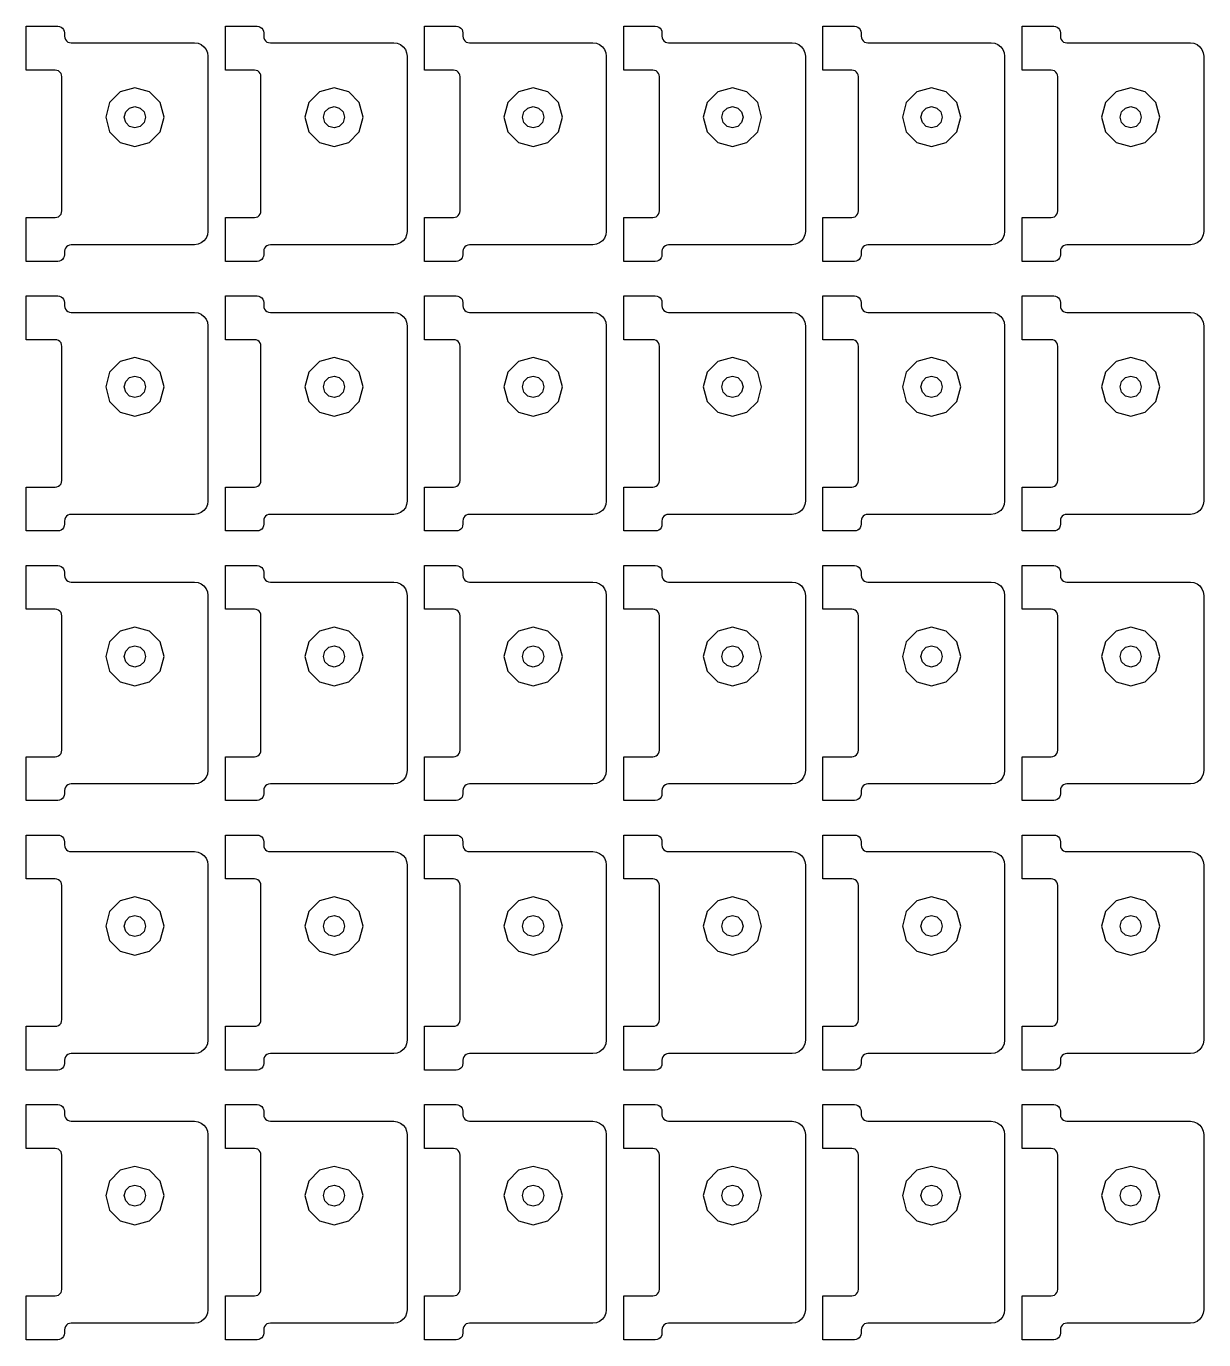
# Model space of a CAD drawing. Extents: x 11 to 212, y 11 to 212.
# Drawn here: x 134.06 to 144.49, y 85.08 to 96.72 of the extents above; entities that cross this region are included whole.
import ezdxf

# ---------------------------------------------------------------- set-up
doc = ezdxf.new("R2010")
doc.units = 0
doc.layers.add('G', color=7, linetype='continuous')

msp = doc.modelspace()

# ---------------------------------------------------------------- linework, layer by layer
at = {"layer": 'G'}
for points in [[(134.318, 95.024), (134.333, 95.026), (134.347, 95.031), (134.359, 95.041), (134.369, 95.053), (134.374, 95.067), (134.376, 95.082), (134.376, 96.271), (134.374, 96.286), (134.369, 96.3), (134.359, 96.312), (134.347, 96.322), (134.333, 96.327), (134.318, 96.329), (134.061, 96.329), (134.061, 96.718), (134.341, 96.718), (134.356, 96.716), (134.371, 96.71), (134.383, 96.7), (134.392, 96.688), (134.398, 96.674), (134.4, 96.659), (134.4, 96.629), (134.402, 96.614), (134.408, 96.6), (134.417, 96.588), (134.429, 96.578), (134.444, 96.573), (134.459, 96.571), (135.553, 96.571), (135.583, 96.567), (135.612, 96.555), (135.636, 96.536), (135.655, 96.512), (135.667, 96.483), (135.671, 96.453), (135.671, 94.9), (135.667, 94.87), (135.655, 94.841), (135.636, 94.817), (135.612, 94.798), (135.583, 94.786), (135.553, 94.782), (134.459, 94.782), (134.444, 94.78), (134.429, 94.774), (134.417, 94.765), (134.408, 94.753), (134.402, 94.739), (134.4, 94.724), (134.4, 94.694), (134.398, 94.679), (134.392, 94.665), (134.383, 94.653), (134.371, 94.643), (134.356, 94.637), (134.341, 94.635), (134.061, 94.635), (134.061, 95.024)], [(136.082, 95.024), (136.098, 95.026), (136.112, 95.031), (136.124, 95.041), (136.133, 95.053), (136.139, 95.067), (136.141, 95.082), (136.141, 96.271), (136.139, 96.286), (136.133, 96.3), (136.124, 96.312), (136.112, 96.322), (136.098, 96.327), (136.082, 96.329), (135.826, 96.329), (135.826, 96.718), (136.106, 96.718), (136.121, 96.716), (136.135, 96.71), (136.147, 96.7), (136.157, 96.688), (136.163, 96.674), (136.165, 96.659), (136.165, 96.629), (136.167, 96.614), (136.173, 96.6), (136.182, 96.588), (136.194, 96.578), (136.208, 96.573), (136.224, 96.571), (137.318, 96.571), (137.348, 96.567), (137.376, 96.555), (137.401, 96.536), (137.42, 96.512), (137.431, 96.483), (137.435, 96.453), (137.435, 94.9), (137.431, 94.87), (137.42, 94.841), (137.401, 94.817), (137.376, 94.798), (137.348, 94.786), (137.318, 94.782), (136.224, 94.782), (136.208, 94.78), (136.194, 94.774), (136.182, 94.765), (136.173, 94.753), (136.167, 94.739), (136.165, 94.724), (136.165, 94.694), (136.163, 94.679), (136.157, 94.665), (136.147, 94.653), (136.135, 94.643), (136.121, 94.637), (136.106, 94.635), (135.826, 94.635), (135.826, 95.024)], [(137.847, 95.024), (137.862, 95.026), (137.876, 95.031), (137.889, 95.041), (137.898, 95.053), (137.904, 95.067), (137.906, 95.082), (137.906, 96.271), (137.904, 96.286), (137.898, 96.3), (137.889, 96.312), (137.876, 96.322), (137.862, 96.327), (137.847, 96.329), (137.591, 96.329), (137.591, 96.718), (137.871, 96.718), (137.886, 96.716), (137.9, 96.71), (137.912, 96.7), (137.922, 96.688), (137.927, 96.674), (137.929, 96.659), (137.929, 96.629), (137.931, 96.614), (137.937, 96.6), (137.947, 96.588), (137.959, 96.578), (137.973, 96.573), (137.988, 96.571), (139.082, 96.571), (139.113, 96.567), (139.141, 96.555), (139.166, 96.536), (139.184, 96.512), (139.196, 96.483), (139.2, 96.453), (139.2, 94.9), (139.196, 94.87), (139.184, 94.841), (139.166, 94.817), (139.141, 94.798), (139.113, 94.786), (139.082, 94.782), (137.988, 94.782), (137.973, 94.78), (137.959, 94.774), (137.947, 94.765), (137.937, 94.753), (137.931, 94.739), (137.929, 94.724), (137.929, 94.694), (137.927, 94.679), (137.922, 94.665), (137.912, 94.653), (137.9, 94.643), (137.886, 94.637), (137.871, 94.635), (137.591, 94.635), (137.591, 95.024)], [(139.612, 95.024), (139.627, 95.026), (139.641, 95.031), (139.653, 95.041), (139.663, 95.053), (139.669, 95.067), (139.671, 95.082), (139.671, 96.271), (139.669, 96.286), (139.663, 96.3), (139.653, 96.312), (139.641, 96.322), (139.627, 96.327), (139.612, 96.329), (139.355, 96.329), (139.355, 96.718), (139.635, 96.718), (139.651, 96.716), (139.665, 96.71), (139.677, 96.7), (139.686, 96.688), (139.692, 96.674), (139.694, 96.659), (139.694, 96.629), (139.696, 96.614), (139.702, 96.6), (139.711, 96.588), (139.724, 96.578), (139.738, 96.573), (139.753, 96.571), (140.847, 96.571), (140.878, 96.567), (140.906, 96.555), (140.93, 96.536), (140.949, 96.512), (140.961, 96.483), (140.965, 96.453), (140.965, 94.9), (140.961, 94.87), (140.949, 94.841), (140.93, 94.817), (140.906, 94.798), (140.878, 94.786), (140.847, 94.782), (139.753, 94.782), (139.738, 94.78), (139.724, 94.774), (139.711, 94.765), (139.702, 94.753), (139.696, 94.739), (139.694, 94.724), (139.694, 94.694), (139.692, 94.679), (139.686, 94.665), (139.677, 94.653), (139.665, 94.643), (139.651, 94.637), (139.635, 94.635), (139.355, 94.635), (139.355, 95.024)], [(141.376, 95.024), (141.392, 95.026), (141.406, 95.031), (141.418, 95.041), (141.427, 95.053), (141.433, 95.067), (141.435, 95.082), (141.435, 96.271), (141.433, 96.286), (141.427, 96.3), (141.418, 96.312), (141.406, 96.322), (141.392, 96.327), (141.376, 96.329), (141.12, 96.329), (141.12, 96.718), (141.4, 96.718), (141.415, 96.716), (141.429, 96.71), (141.442, 96.7), (141.451, 96.688), (141.457, 96.674), (141.459, 96.659), (141.459, 96.629), (141.461, 96.614), (141.467, 96.6), (141.476, 96.588), (141.488, 96.578), (141.502, 96.573), (141.518, 96.571), (142.612, 96.571), (142.642, 96.567), (142.671, 96.555), (142.695, 96.536), (142.714, 96.512), (142.725, 96.483), (142.729, 96.453), (142.729, 94.9), (142.725, 94.87), (142.714, 94.841), (142.695, 94.817), (142.671, 94.798), (142.642, 94.786), (142.612, 94.782), (141.518, 94.782), (141.502, 94.78), (141.488, 94.774), (141.476, 94.765), (141.467, 94.753), (141.461, 94.739), (141.459, 94.724), (141.459, 94.694), (141.457, 94.679), (141.451, 94.665), (141.442, 94.653), (141.429, 94.643), (141.415, 94.637), (141.4, 94.635), (141.12, 94.635), (141.12, 95.024)], [(143.141, 95.024), (143.156, 95.026), (143.171, 95.031), (143.183, 95.041), (143.192, 95.053), (143.198, 95.067), (143.2, 95.082), (143.2, 96.271), (143.198, 96.286), (143.192, 96.3), (143.183, 96.312), (143.171, 96.322), (143.156, 96.327), (143.141, 96.329), (142.885, 96.329), (142.885, 96.718), (143.165, 96.718), (143.18, 96.716), (143.194, 96.71), (143.206, 96.7), (143.216, 96.688), (143.222, 96.674), (143.224, 96.659), (143.224, 96.629), (143.226, 96.614), (143.231, 96.6), (143.241, 96.588), (143.253, 96.578), (143.267, 96.573), (143.282, 96.571), (144.376, 96.571), (144.407, 96.567), (144.435, 96.555), (144.46, 96.536), (144.478, 96.512), (144.49, 96.483), (144.494, 96.453), (144.494, 94.9), (144.49, 94.87), (144.478, 94.841), (144.46, 94.817), (144.435, 94.798), (144.407, 94.786), (144.376, 94.782), (143.282, 94.782), (143.267, 94.78), (143.253, 94.774), (143.241, 94.765), (143.231, 94.753), (143.226, 94.739), (143.224, 94.724), (143.224, 94.694), (143.222, 94.679), (143.216, 94.665), (143.206, 94.653), (143.194, 94.643), (143.18, 94.637), (143.165, 94.635), (142.885, 94.635), (142.885, 95.024)], [(135.248, 95.782), (135.282, 95.912), (135.248, 96.041), (135.153, 96.136), (135.024, 96.171), (134.894, 96.136), (134.799, 96.041), (134.765, 95.912), (134.799, 95.782), (134.894, 95.688), (135.024, 95.653), (135.153, 95.688)], [(137.012, 95.782), (137.047, 95.912), (137.012, 96.041), (136.918, 96.136), (136.788, 96.171), (136.659, 96.136), (136.564, 96.041), (136.529, 95.912), (136.564, 95.782), (136.659, 95.688), (136.788, 95.653), (136.918, 95.688)], [(138.777, 95.782), (138.812, 95.912), (138.777, 96.041), (138.682, 96.136), (138.553, 96.171), (138.424, 96.136), (138.329, 96.041), (138.294, 95.912), (138.329, 95.782), (138.424, 95.688), (138.553, 95.653), (138.682, 95.688)], [(140.542, 95.782), (140.576, 95.912), (140.542, 96.041), (140.447, 96.136), (140.318, 96.171), (140.188, 96.136), (140.093, 96.041), (140.059, 95.912), (140.093, 95.782), (140.188, 95.688), (140.318, 95.653), (140.447, 95.688)], [(142.307, 95.782), (142.341, 95.912), (142.307, 96.041), (142.212, 96.136), (142.082, 96.171), (141.953, 96.136), (141.858, 96.041), (141.824, 95.912), (141.858, 95.782), (141.953, 95.688), (142.082, 95.653), (142.212, 95.688)], [(144.071, 95.782), (144.106, 95.912), (144.071, 96.041), (143.976, 96.136), (143.847, 96.171), (143.718, 96.136), (143.623, 96.041), (143.588, 95.912), (143.623, 95.782), (143.718, 95.688), (143.847, 95.653), (143.976, 95.688)], [(135.118, 95.912), (135.105, 95.865), (135.071, 95.83), (135.024, 95.818), (134.976, 95.83), (134.942, 95.865), (134.929, 95.912), (134.942, 95.959), (134.976, 95.993), (135.024, 96.006), (135.071, 95.993), (135.105, 95.959)], [(136.882, 95.912), (136.87, 95.865), (136.835, 95.83), (136.788, 95.818), (136.741, 95.83), (136.707, 95.865), (136.694, 95.912), (136.707, 95.959), (136.741, 95.993), (136.788, 96.006), (136.835, 95.993), (136.87, 95.959)], [(138.647, 95.912), (138.634, 95.865), (138.6, 95.83), (138.553, 95.818), (138.506, 95.83), (138.471, 95.865), (138.459, 95.912), (138.471, 95.959), (138.506, 95.993), (138.553, 96.006), (138.6, 95.993), (138.634, 95.959)], [(140.412, 95.912), (140.399, 95.865), (140.365, 95.83), (140.318, 95.818), (140.271, 95.83), (140.236, 95.865), (140.224, 95.912), (140.236, 95.959), (140.271, 95.993), (140.318, 96.006), (140.365, 95.993), (140.399, 95.959)], [(142.176, 95.912), (142.164, 95.865), (142.129, 95.83), (142.082, 95.818), (142.035, 95.83), (142.001, 95.865), (141.988, 95.912), (142.001, 95.959), (142.035, 95.993), (142.082, 96.006), (142.129, 95.993), (142.164, 95.959)], [(143.941, 95.912), (143.929, 95.865), (143.894, 95.83), (143.847, 95.818), (143.8, 95.83), (143.766, 95.865), (143.753, 95.912), (143.766, 95.959), (143.8, 95.993), (143.847, 96.006), (143.894, 95.993), (143.929, 95.959)], [(134.318, 92.635), (134.333, 92.637), (134.347, 92.643), (134.359, 92.653), (134.369, 92.665), (134.374, 92.679), (134.376, 92.694), (134.376, 93.882), (134.374, 93.898), (134.369, 93.912), (134.359, 93.924), (134.347, 93.933), (134.333, 93.939), (134.318, 93.941), (134.061, 93.941), (134.061, 94.329), (134.341, 94.329), (134.356, 94.327), (134.371, 94.322), (134.383, 94.312), (134.392, 94.3), (134.398, 94.286), (134.4, 94.271), (134.4, 94.241), (134.402, 94.226), (134.408, 94.212), (134.417, 94.2), (134.429, 94.19), (134.444, 94.184), (134.459, 94.182), (135.553, 94.182), (135.583, 94.178), (135.612, 94.167), (135.636, 94.148), (135.655, 94.124), (135.667, 94.095), (135.671, 94.065), (135.671, 92.512), (135.667, 92.481), (135.655, 92.453), (135.636, 92.429), (135.612, 92.41), (135.583, 92.398), (135.553, 92.394), (134.459, 92.394), (134.444, 92.392), (134.429, 92.386), (134.417, 92.377), (134.408, 92.365), (134.402, 92.351), (134.4, 92.335), (134.4, 92.306), (134.398, 92.291), (134.392, 92.276), (134.383, 92.264), (134.371, 92.255), (134.356, 92.249), (134.341, 92.247), (134.061, 92.247), (134.061, 92.635)], [(136.082, 92.635), (136.098, 92.637), (136.112, 92.643), (136.124, 92.653), (136.133, 92.665), (136.139, 92.679), (136.141, 92.694), (136.141, 93.882), (136.139, 93.898), (136.133, 93.912), (136.124, 93.924), (136.112, 93.933), (136.098, 93.939), (136.082, 93.941), (135.826, 93.941), (135.826, 94.329), (136.106, 94.329), (136.121, 94.327), (136.135, 94.322), (136.147, 94.312), (136.157, 94.3), (136.163, 94.286), (136.165, 94.271), (136.165, 94.241), (136.167, 94.226), (136.173, 94.212), (136.182, 94.2), (136.194, 94.19), (136.208, 94.184), (136.224, 94.182), (137.318, 94.182), (137.348, 94.178), (137.376, 94.167), (137.401, 94.148), (137.42, 94.124), (137.431, 94.095), (137.435, 94.065), (137.435, 92.512), (137.431, 92.481), (137.42, 92.453), (137.401, 92.429), (137.376, 92.41), (137.348, 92.398), (137.318, 92.394), (136.224, 92.394), (136.208, 92.392), (136.194, 92.386), (136.182, 92.377), (136.173, 92.365), (136.167, 92.351), (136.165, 92.335), (136.165, 92.306), (136.163, 92.291), (136.157, 92.276), (136.147, 92.264), (136.135, 92.255), (136.121, 92.249), (136.106, 92.247), (135.826, 92.247), (135.826, 92.635)], [(137.847, 92.635), (137.862, 92.637), (137.876, 92.643), (137.889, 92.653), (137.898, 92.665), (137.904, 92.679), (137.906, 92.694), (137.906, 93.882), (137.904, 93.898), (137.898, 93.912), (137.889, 93.924), (137.876, 93.933), (137.862, 93.939), (137.847, 93.941), (137.591, 93.941), (137.591, 94.329), (137.871, 94.329), (137.886, 94.327), (137.9, 94.322), (137.912, 94.312), (137.922, 94.3), (137.927, 94.286), (137.929, 94.271), (137.929, 94.241), (137.931, 94.226), (137.937, 94.212), (137.947, 94.2), (137.959, 94.19), (137.973, 94.184), (137.988, 94.182), (139.082, 94.182), (139.113, 94.178), (139.141, 94.167), (139.166, 94.148), (139.184, 94.124), (139.196, 94.095), (139.2, 94.065), (139.2, 92.512), (139.196, 92.481), (139.184, 92.453), (139.166, 92.429), (139.141, 92.41), (139.113, 92.398), (139.082, 92.394), (137.988, 92.394), (137.973, 92.392), (137.959, 92.386), (137.947, 92.377), (137.937, 92.365), (137.931, 92.351), (137.929, 92.335), (137.929, 92.306), (137.927, 92.291), (137.922, 92.276), (137.912, 92.264), (137.9, 92.255), (137.886, 92.249), (137.871, 92.247), (137.591, 92.247), (137.591, 92.635)], [(139.612, 92.635), (139.627, 92.637), (139.641, 92.643), (139.653, 92.653), (139.663, 92.665), (139.669, 92.679), (139.671, 92.694), (139.671, 93.882), (139.669, 93.898), (139.663, 93.912), (139.653, 93.924), (139.641, 93.933), (139.627, 93.939), (139.612, 93.941), (139.355, 93.941), (139.355, 94.329), (139.635, 94.329), (139.651, 94.327), (139.665, 94.322), (139.677, 94.312), (139.686, 94.3), (139.692, 94.286), (139.694, 94.271), (139.694, 94.241), (139.696, 94.226), (139.702, 94.212), (139.711, 94.2), (139.724, 94.19), (139.738, 94.184), (139.753, 94.182), (140.847, 94.182), (140.878, 94.178), (140.906, 94.167), (140.93, 94.148), (140.949, 94.124), (140.961, 94.095), (140.965, 94.065), (140.965, 92.512), (140.961, 92.481), (140.949, 92.453), (140.93, 92.429), (140.906, 92.41), (140.878, 92.398), (140.847, 92.394), (139.753, 92.394), (139.738, 92.392), (139.724, 92.386), (139.711, 92.377), (139.702, 92.365), (139.696, 92.351), (139.694, 92.335), (139.694, 92.306), (139.692, 92.291), (139.686, 92.276), (139.677, 92.264), (139.665, 92.255), (139.651, 92.249), (139.635, 92.247), (139.355, 92.247), (139.355, 92.635)], [(141.376, 92.635), (141.392, 92.637), (141.406, 92.643), (141.418, 92.653), (141.427, 92.665), (141.433, 92.679), (141.435, 92.694), (141.435, 93.882), (141.433, 93.898), (141.427, 93.912), (141.418, 93.924), (141.406, 93.933), (141.392, 93.939), (141.376, 93.941), (141.12, 93.941), (141.12, 94.329), (141.4, 94.329), (141.415, 94.327), (141.429, 94.322), (141.442, 94.312), (141.451, 94.3), (141.457, 94.286), (141.459, 94.271), (141.459, 94.241), (141.461, 94.226), (141.467, 94.212), (141.476, 94.2), (141.488, 94.19), (141.502, 94.184), (141.518, 94.182), (142.612, 94.182), (142.642, 94.178), (142.671, 94.167), (142.695, 94.148), (142.714, 94.124), (142.725, 94.095), (142.729, 94.065), (142.729, 92.512), (142.725, 92.481), (142.714, 92.453), (142.695, 92.429), (142.671, 92.41), (142.642, 92.398), (142.612, 92.394), (141.518, 92.394), (141.502, 92.392), (141.488, 92.386), (141.476, 92.377), (141.467, 92.365), (141.461, 92.351), (141.459, 92.335), (141.459, 92.306), (141.457, 92.291), (141.451, 92.276), (141.442, 92.264), (141.429, 92.255), (141.415, 92.249), (141.4, 92.247), (141.12, 92.247), (141.12, 92.635)], [(143.141, 92.635), (143.156, 92.637), (143.171, 92.643), (143.183, 92.653), (143.192, 92.665), (143.198, 92.679), (143.2, 92.694), (143.2, 93.882), (143.198, 93.898), (143.192, 93.912), (143.183, 93.924), (143.171, 93.933), (143.156, 93.939), (143.141, 93.941), (142.885, 93.941), (142.885, 94.329), (143.165, 94.329), (143.18, 94.327), (143.194, 94.322), (143.206, 94.312), (143.216, 94.3), (143.222, 94.286), (143.224, 94.271), (143.224, 94.241), (143.226, 94.226), (143.231, 94.212), (143.241, 94.2), (143.253, 94.19), (143.267, 94.184), (143.282, 94.182), (144.376, 94.182), (144.407, 94.178), (144.435, 94.167), (144.46, 94.148), (144.478, 94.124), (144.49, 94.095), (144.494, 94.065), (144.494, 92.512), (144.49, 92.481), (144.478, 92.453), (144.46, 92.429), (144.435, 92.41), (144.407, 92.398), (144.376, 92.394), (143.282, 92.394), (143.267, 92.392), (143.253, 92.386), (143.241, 92.377), (143.231, 92.365), (143.226, 92.351), (143.224, 92.335), (143.224, 92.306), (143.222, 92.291), (143.216, 92.276), (143.206, 92.264), (143.194, 92.255), (143.18, 92.249), (143.165, 92.247), (142.885, 92.247), (142.885, 92.635)], [(135.248, 93.394), (135.282, 93.524), (135.248, 93.653), (135.153, 93.748), (135.024, 93.782), (134.894, 93.748), (134.799, 93.653), (134.765, 93.524), (134.799, 93.394), (134.894, 93.299), (135.024, 93.265), (135.153, 93.299)], [(137.012, 93.394), (137.047, 93.524), (137.012, 93.653), (136.918, 93.748), (136.788, 93.782), (136.659, 93.748), (136.564, 93.653), (136.529, 93.524), (136.564, 93.394), (136.659, 93.299), (136.788, 93.265), (136.918, 93.299)], [(138.777, 93.394), (138.812, 93.524), (138.777, 93.653), (138.682, 93.748), (138.553, 93.782), (138.424, 93.748), (138.329, 93.653), (138.294, 93.524), (138.329, 93.394), (138.424, 93.299), (138.553, 93.265), (138.682, 93.299)], [(140.542, 93.394), (140.576, 93.524), (140.542, 93.653), (140.447, 93.748), (140.318, 93.782), (140.188, 93.748), (140.093, 93.653), (140.059, 93.524), (140.093, 93.394), (140.188, 93.299), (140.318, 93.265), (140.447, 93.299)], [(142.307, 93.394), (142.341, 93.524), (142.307, 93.653), (142.212, 93.748), (142.082, 93.782), (141.953, 93.748), (141.858, 93.653), (141.824, 93.524), (141.858, 93.394), (141.953, 93.299), (142.082, 93.265), (142.212, 93.299)], [(144.071, 93.394), (144.106, 93.524), (144.071, 93.653), (143.976, 93.748), (143.847, 93.782), (143.718, 93.748), (143.623, 93.653), (143.588, 93.524), (143.623, 93.394), (143.718, 93.299), (143.847, 93.265), (143.976, 93.299)], [(135.118, 93.524), (135.105, 93.476), (135.071, 93.442), (135.024, 93.429), (134.976, 93.442), (134.942, 93.476), (134.929, 93.524), (134.942, 93.571), (134.976, 93.605), (135.024, 93.618), (135.071, 93.605), (135.105, 93.571)], [(136.882, 93.524), (136.87, 93.476), (136.835, 93.442), (136.788, 93.429), (136.741, 93.442), (136.707, 93.476), (136.694, 93.524), (136.707, 93.571), (136.741, 93.605), (136.788, 93.618), (136.835, 93.605), (136.87, 93.571)], [(138.647, 93.524), (138.634, 93.476), (138.6, 93.442), (138.553, 93.429), (138.506, 93.442), (138.471, 93.476), (138.459, 93.524), (138.471, 93.571), (138.506, 93.605), (138.553, 93.618), (138.6, 93.605), (138.634, 93.571)], [(140.412, 93.524), (140.399, 93.476), (140.365, 93.442), (140.318, 93.429), (140.271, 93.442), (140.236, 93.476), (140.224, 93.524), (140.236, 93.571), (140.271, 93.605), (140.318, 93.618), (140.365, 93.605), (140.399, 93.571)], [(142.176, 93.524), (142.164, 93.476), (142.129, 93.442), (142.082, 93.429), (142.035, 93.442), (142.001, 93.476), (141.988, 93.524), (142.001, 93.571), (142.035, 93.605), (142.082, 93.618), (142.129, 93.605), (142.164, 93.571)], [(143.941, 93.524), (143.929, 93.476), (143.894, 93.442), (143.847, 93.429), (143.8, 93.442), (143.766, 93.476), (143.753, 93.524), (143.766, 93.571), (143.8, 93.605), (143.847, 93.618), (143.894, 93.605), (143.929, 93.571)], [(134.318, 90.247), (134.333, 90.249), (134.347, 90.255), (134.359, 90.264), (134.369, 90.276), (134.374, 90.291), (134.376, 90.306), (134.376, 91.494), (134.374, 91.509), (134.369, 91.524), (134.359, 91.536), (134.347, 91.545), (134.333, 91.551), (134.318, 91.553), (134.061, 91.553), (134.061, 91.941), (134.341, 91.941), (134.356, 91.939), (134.371, 91.933), (134.383, 91.924), (134.392, 91.912), (134.398, 91.898), (134.4, 91.882), (134.4, 91.853), (134.402, 91.838), (134.408, 91.824), (134.417, 91.811), (134.429, 91.802), (134.444, 91.796), (134.459, 91.794), (135.553, 91.794), (135.583, 91.79), (135.612, 91.778), (135.636, 91.76), (135.655, 91.735), (135.667, 91.707), (135.671, 91.676), (135.671, 90.124), (135.667, 90.093), (135.655, 90.065), (135.636, 90.04), (135.612, 90.022), (135.583, 90.01), (135.553, 90.006), (134.459, 90.006), (134.444, 90.004), (134.429, 89.998), (134.417, 89.989), (134.408, 89.976), (134.402, 89.962), (134.4, 89.947), (134.4, 89.918), (134.398, 89.902), (134.392, 89.888), (134.383, 89.876), (134.371, 89.867), (134.356, 89.861), (134.341, 89.859), (134.061, 89.859), (134.061, 90.247)], [(136.082, 90.247), (136.098, 90.249), (136.112, 90.255), (136.124, 90.264), (136.133, 90.276), (136.139, 90.291), (136.141, 90.306), (136.141, 91.494), (136.139, 91.509), (136.133, 91.524), (136.124, 91.536), (136.112, 91.545), (136.098, 91.551), (136.082, 91.553), (135.826, 91.553), (135.826, 91.941), (136.106, 91.941), (136.121, 91.939), (136.135, 91.933), (136.147, 91.924), (136.157, 91.912), (136.163, 91.898), (136.165, 91.882), (136.165, 91.853), (136.167, 91.838), (136.173, 91.824), (136.182, 91.811), (136.194, 91.802), (136.208, 91.796), (136.224, 91.794), (137.318, 91.794), (137.348, 91.79), (137.376, 91.778), (137.401, 91.76), (137.42, 91.735), (137.431, 91.707), (137.435, 91.676), (137.435, 90.124), (137.431, 90.093), (137.42, 90.065), (137.401, 90.04), (137.376, 90.022), (137.348, 90.01), (137.318, 90.006), (136.224, 90.006), (136.208, 90.004), (136.194, 89.998), (136.182, 89.989), (136.173, 89.976), (136.167, 89.962), (136.165, 89.947), (136.165, 89.918), (136.163, 89.902), (136.157, 89.888), (136.147, 89.876), (136.135, 89.867), (136.121, 89.861), (136.106, 89.859), (135.826, 89.859), (135.826, 90.247)], [(137.847, 90.247), (137.862, 90.249), (137.876, 90.255), (137.889, 90.264), (137.898, 90.276), (137.904, 90.291), (137.906, 90.306), (137.906, 91.494), (137.904, 91.509), (137.898, 91.524), (137.889, 91.536), (137.876, 91.545), (137.862, 91.551), (137.847, 91.553), (137.591, 91.553), (137.591, 91.941), (137.871, 91.941), (137.886, 91.939), (137.9, 91.933), (137.912, 91.924), (137.922, 91.912), (137.927, 91.898), (137.929, 91.882), (137.929, 91.853), (137.931, 91.838), (137.937, 91.824), (137.947, 91.811), (137.959, 91.802), (137.973, 91.796), (137.988, 91.794), (139.082, 91.794), (139.113, 91.79), (139.141, 91.778), (139.166, 91.76), (139.184, 91.735), (139.196, 91.707), (139.2, 91.676), (139.2, 90.124), (139.196, 90.093), (139.184, 90.065), (139.166, 90.04), (139.141, 90.022), (139.113, 90.01), (139.082, 90.006), (137.988, 90.006), (137.973, 90.004), (137.959, 89.998), (137.947, 89.989), (137.937, 89.976), (137.931, 89.962), (137.929, 89.947), (137.929, 89.918), (137.927, 89.902), (137.922, 89.888), (137.912, 89.876), (137.9, 89.867), (137.886, 89.861), (137.871, 89.859), (137.591, 89.859), (137.591, 90.247)], [(139.612, 90.247), (139.627, 90.249), (139.641, 90.255), (139.653, 90.264), (139.663, 90.276), (139.669, 90.291), (139.671, 90.306), (139.671, 91.494), (139.669, 91.509), (139.663, 91.524), (139.653, 91.536), (139.641, 91.545), (139.627, 91.551), (139.612, 91.553), (139.355, 91.553), (139.355, 91.941), (139.635, 91.941), (139.651, 91.939), (139.665, 91.933), (139.677, 91.924), (139.686, 91.912), (139.692, 91.898), (139.694, 91.882), (139.694, 91.853), (139.696, 91.838), (139.702, 91.824), (139.711, 91.811), (139.724, 91.802), (139.738, 91.796), (139.753, 91.794), (140.847, 91.794), (140.878, 91.79), (140.906, 91.778), (140.93, 91.76), (140.949, 91.735), (140.961, 91.707), (140.965, 91.676), (140.965, 90.124), (140.961, 90.093), (140.949, 90.065), (140.93, 90.04), (140.906, 90.022), (140.878, 90.01), (140.847, 90.006), (139.753, 90.006), (139.738, 90.004), (139.724, 89.998), (139.711, 89.989), (139.702, 89.976), (139.696, 89.962), (139.694, 89.947), (139.694, 89.918), (139.692, 89.902), (139.686, 89.888), (139.677, 89.876), (139.665, 89.867), (139.651, 89.861), (139.635, 89.859), (139.355, 89.859), (139.355, 90.247)], [(141.376, 90.247), (141.392, 90.249), (141.406, 90.255), (141.418, 90.264), (141.427, 90.276), (141.433, 90.291), (141.435, 90.306), (141.435, 91.494), (141.433, 91.509), (141.427, 91.524), (141.418, 91.536), (141.406, 91.545), (141.392, 91.551), (141.376, 91.553), (141.12, 91.553), (141.12, 91.941), (141.4, 91.941), (141.415, 91.939), (141.429, 91.933), (141.442, 91.924), (141.451, 91.912), (141.457, 91.898), (141.459, 91.882), (141.459, 91.853), (141.461, 91.838), (141.467, 91.824), (141.476, 91.811), (141.488, 91.802), (141.502, 91.796), (141.518, 91.794), (142.612, 91.794), (142.642, 91.79), (142.671, 91.778), (142.695, 91.76), (142.714, 91.735), (142.725, 91.707), (142.729, 91.676), (142.729, 90.124), (142.725, 90.093), (142.714, 90.065), (142.695, 90.04), (142.671, 90.022), (142.642, 90.01), (142.612, 90.006), (141.518, 90.006), (141.502, 90.004), (141.488, 89.998), (141.476, 89.989), (141.467, 89.976), (141.461, 89.962), (141.459, 89.947), (141.459, 89.918), (141.457, 89.902), (141.451, 89.888), (141.442, 89.876), (141.429, 89.867), (141.415, 89.861), (141.4, 89.859), (141.12, 89.859), (141.12, 90.247)], [(143.141, 90.247), (143.156, 90.249), (143.171, 90.255), (143.183, 90.264), (143.192, 90.276), (143.198, 90.291), (143.2, 90.306), (143.2, 91.494), (143.198, 91.509), (143.192, 91.524), (143.183, 91.536), (143.171, 91.545), (143.156, 91.551), (143.141, 91.553), (142.885, 91.553), (142.885, 91.941), (143.165, 91.941), (143.18, 91.939), (143.194, 91.933), (143.206, 91.924), (143.216, 91.912), (143.222, 91.898), (143.224, 91.882), (143.224, 91.853), (143.226, 91.838), (143.231, 91.824), (143.241, 91.811), (143.253, 91.802), (143.267, 91.796), (143.282, 91.794), (144.376, 91.794), (144.407, 91.79), (144.435, 91.778), (144.46, 91.76), (144.478, 91.735), (144.49, 91.707), (144.494, 91.676), (144.494, 90.124), (144.49, 90.093), (144.478, 90.065), (144.46, 90.04), (144.435, 90.022), (144.407, 90.01), (144.376, 90.006), (143.282, 90.006), (143.267, 90.004), (143.253, 89.998), (143.241, 89.989), (143.231, 89.976), (143.226, 89.962), (143.224, 89.947), (143.224, 89.918), (143.222, 89.902), (143.216, 89.888), (143.206, 89.876), (143.194, 89.867), (143.18, 89.861), (143.165, 89.859), (142.885, 89.859), (142.885, 90.247)], [(135.248, 91.006), (135.282, 91.135), (135.248, 91.265), (135.153, 91.359), (135.024, 91.394), (134.894, 91.359), (134.799, 91.265), (134.765, 91.135), (134.799, 91.006), (134.894, 90.911), (135.024, 90.876), (135.153, 90.911)], [(137.012, 91.006), (137.047, 91.135), (137.012, 91.265), (136.918, 91.359), (136.788, 91.394), (136.659, 91.359), (136.564, 91.265), (136.529, 91.135), (136.564, 91.006), (136.659, 90.911), (136.788, 90.876), (136.918, 90.911)], [(138.777, 91.006), (138.812, 91.135), (138.777, 91.265), (138.682, 91.359), (138.553, 91.394), (138.424, 91.359), (138.329, 91.265), (138.294, 91.135), (138.329, 91.006), (138.424, 90.911), (138.553, 90.876), (138.682, 90.911)], [(140.542, 91.006), (140.576, 91.135), (140.542, 91.265), (140.447, 91.359), (140.318, 91.394), (140.188, 91.359), (140.093, 91.265), (140.059, 91.135), (140.093, 91.006), (140.188, 90.911), (140.318, 90.876), (140.447, 90.911)], [(142.307, 91.006), (142.341, 91.135), (142.307, 91.265), (142.212, 91.359), (142.082, 91.394), (141.953, 91.359), (141.858, 91.265), (141.824, 91.135), (141.858, 91.006), (141.953, 90.911), (142.082, 90.876), (142.212, 90.911)], [(144.071, 91.006), (144.106, 91.135), (144.071, 91.265), (143.976, 91.359), (143.847, 91.394), (143.718, 91.359), (143.623, 91.265), (143.588, 91.135), (143.623, 91.006), (143.718, 90.911), (143.847, 90.876), (143.976, 90.911)], [(135.118, 91.135), (135.105, 91.088), (135.071, 91.054), (135.024, 91.041), (134.976, 91.054), (134.942, 91.088), (134.929, 91.135), (134.942, 91.182), (134.976, 91.217), (135.024, 91.229), (135.071, 91.217), (135.105, 91.182)], [(136.882, 91.135), (136.87, 91.088), (136.835, 91.054), (136.788, 91.041), (136.741, 91.054), (136.707, 91.088), (136.694, 91.135), (136.707, 91.182), (136.741, 91.217), (136.788, 91.229), (136.835, 91.217), (136.87, 91.182)], [(138.647, 91.135), (138.634, 91.088), (138.6, 91.054), (138.553, 91.041), (138.506, 91.054), (138.471, 91.088), (138.459, 91.135), (138.471, 91.182), (138.506, 91.217), (138.553, 91.229), (138.6, 91.217), (138.634, 91.182)], [(140.412, 91.135), (140.399, 91.088), (140.365, 91.054), (140.318, 91.041), (140.271, 91.054), (140.236, 91.088), (140.224, 91.135), (140.236, 91.182), (140.271, 91.217), (140.318, 91.229), (140.365, 91.217), (140.399, 91.182)], [(142.176, 91.135), (142.164, 91.088), (142.129, 91.054), (142.082, 91.041), (142.035, 91.054), (142.001, 91.088), (141.988, 91.135), (142.001, 91.182), (142.035, 91.217), (142.082, 91.229), (142.129, 91.217), (142.164, 91.182)], [(143.941, 91.135), (143.929, 91.088), (143.894, 91.054), (143.847, 91.041), (143.8, 91.054), (143.766, 91.088), (143.753, 91.135), (143.766, 91.182), (143.8, 91.217), (143.847, 91.229), (143.894, 91.217), (143.929, 91.182)], [(134.318, 87.859), (134.333, 87.861), (134.347, 87.867), (134.359, 87.876), (134.369, 87.888), (134.374, 87.902), (134.376, 87.918), (134.376, 89.106), (134.374, 89.121), (134.369, 89.135), (134.359, 89.147), (134.347, 89.157), (134.333, 89.163), (134.318, 89.165), (134.061, 89.165), (134.061, 89.553), (134.341, 89.553), (134.356, 89.551), (134.371, 89.545), (134.383, 89.536), (134.392, 89.524), (134.398, 89.509), (134.4, 89.494), (134.4, 89.465), (134.402, 89.449), (134.408, 89.435), (134.417, 89.423), (134.429, 89.414), (134.444, 89.408), (134.459, 89.406), (135.553, 89.406), (135.583, 89.402), (135.612, 89.39), (135.636, 89.371), (135.655, 89.347), (135.667, 89.319), (135.671, 89.288), (135.671, 87.735), (135.667, 87.705), (135.655, 87.676), (135.636, 87.652), (135.612, 87.633), (135.583, 87.622), (135.553, 87.618), (134.459, 87.618), (134.444, 87.616), (134.429, 87.61), (134.417, 87.6), (134.408, 87.588), (134.402, 87.574), (134.4, 87.559), (134.4, 87.529), (134.398, 87.514), (134.392, 87.5), (134.383, 87.488), (134.371, 87.478), (134.356, 87.473), (134.341, 87.471), (134.061, 87.471), (134.061, 87.859)], [(136.082, 87.859), (136.098, 87.861), (136.112, 87.867), (136.124, 87.876), (136.133, 87.888), (136.139, 87.902), (136.141, 87.918), (136.141, 89.106), (136.139, 89.121), (136.133, 89.135), (136.124, 89.147), (136.112, 89.157), (136.098, 89.163), (136.082, 89.165), (135.826, 89.165), (135.826, 89.553), (136.106, 89.553), (136.121, 89.551), (136.135, 89.545), (136.147, 89.536), (136.157, 89.524), (136.163, 89.509), (136.165, 89.494), (136.165, 89.465), (136.167, 89.449), (136.173, 89.435), (136.182, 89.423), (136.194, 89.414), (136.208, 89.408), (136.224, 89.406), (137.318, 89.406), (137.348, 89.402), (137.376, 89.39), (137.401, 89.371), (137.42, 89.347), (137.431, 89.319), (137.435, 89.288), (137.435, 87.735), (137.431, 87.705), (137.42, 87.676), (137.401, 87.652), (137.376, 87.633), (137.348, 87.622), (137.318, 87.618), (136.224, 87.618), (136.208, 87.616), (136.194, 87.61), (136.182, 87.6), (136.173, 87.588), (136.167, 87.574), (136.165, 87.559), (136.165, 87.529), (136.163, 87.514), (136.157, 87.5), (136.147, 87.488), (136.135, 87.478), (136.121, 87.473), (136.106, 87.471), (135.826, 87.471), (135.826, 87.859)], [(137.847, 87.859), (137.862, 87.861), (137.876, 87.867), (137.889, 87.876), (137.898, 87.888), (137.904, 87.902), (137.906, 87.918), (137.906, 89.106), (137.904, 89.121), (137.898, 89.135), (137.889, 89.147), (137.876, 89.157), (137.862, 89.163), (137.847, 89.165), (137.591, 89.165), (137.591, 89.553), (137.871, 89.553), (137.886, 89.551), (137.9, 89.545), (137.912, 89.536), (137.922, 89.524), (137.927, 89.509), (137.929, 89.494), (137.929, 89.465), (137.931, 89.449), (137.937, 89.435), (137.947, 89.423), (137.959, 89.414), (137.973, 89.408), (137.988, 89.406), (139.082, 89.406), (139.113, 89.402), (139.141, 89.39), (139.166, 89.371), (139.184, 89.347), (139.196, 89.319), (139.2, 89.288), (139.2, 87.735), (139.196, 87.705), (139.184, 87.676), (139.166, 87.652), (139.141, 87.633), (139.113, 87.622), (139.082, 87.618), (137.988, 87.618), (137.973, 87.616), (137.959, 87.61), (137.947, 87.6), (137.937, 87.588), (137.931, 87.574), (137.929, 87.559), (137.929, 87.529), (137.927, 87.514), (137.922, 87.5), (137.912, 87.488), (137.9, 87.478), (137.886, 87.473), (137.871, 87.471), (137.591, 87.471), (137.591, 87.859)], [(139.612, 87.859), (139.627, 87.861), (139.641, 87.867), (139.653, 87.876), (139.663, 87.888), (139.669, 87.902), (139.671, 87.918), (139.671, 89.106), (139.669, 89.121), (139.663, 89.135), (139.653, 89.147), (139.641, 89.157), (139.627, 89.163), (139.612, 89.165), (139.355, 89.165), (139.355, 89.553), (139.635, 89.553), (139.651, 89.551), (139.665, 89.545), (139.677, 89.536), (139.686, 89.524), (139.692, 89.509), (139.694, 89.494), (139.694, 89.465), (139.696, 89.449), (139.702, 89.435), (139.711, 89.423), (139.724, 89.414), (139.738, 89.408), (139.753, 89.406), (140.847, 89.406), (140.878, 89.402), (140.906, 89.39), (140.93, 89.371), (140.949, 89.347), (140.961, 89.319), (140.965, 89.288), (140.965, 87.735), (140.961, 87.705), (140.949, 87.676), (140.93, 87.652), (140.906, 87.633), (140.878, 87.622), (140.847, 87.618), (139.753, 87.618), (139.738, 87.616), (139.724, 87.61), (139.711, 87.6), (139.702, 87.588), (139.696, 87.574), (139.694, 87.559), (139.694, 87.529), (139.692, 87.514), (139.686, 87.5), (139.677, 87.488), (139.665, 87.478), (139.651, 87.473), (139.635, 87.471), (139.355, 87.471), (139.355, 87.859)], [(141.376, 87.859), (141.392, 87.861), (141.406, 87.867), (141.418, 87.876), (141.427, 87.888), (141.433, 87.902), (141.435, 87.918), (141.435, 89.106), (141.433, 89.121), (141.427, 89.135), (141.418, 89.147), (141.406, 89.157), (141.392, 89.163), (141.376, 89.165), (141.12, 89.165), (141.12, 89.553), (141.4, 89.553), (141.415, 89.551), (141.429, 89.545), (141.442, 89.536), (141.451, 89.524), (141.457, 89.509), (141.459, 89.494), (141.459, 89.465), (141.461, 89.449), (141.467, 89.435), (141.476, 89.423), (141.488, 89.414), (141.502, 89.408), (141.518, 89.406), (142.612, 89.406), (142.642, 89.402), (142.671, 89.39), (142.695, 89.371), (142.714, 89.347), (142.725, 89.319), (142.729, 89.288), (142.729, 87.735), (142.725, 87.705), (142.714, 87.676), (142.695, 87.652), (142.671, 87.633), (142.642, 87.622), (142.612, 87.618), (141.518, 87.618), (141.502, 87.616), (141.488, 87.61), (141.476, 87.6), (141.467, 87.588), (141.461, 87.574), (141.459, 87.559), (141.459, 87.529), (141.457, 87.514), (141.451, 87.5), (141.442, 87.488), (141.429, 87.478), (141.415, 87.473), (141.4, 87.471), (141.12, 87.471), (141.12, 87.859)], [(143.141, 87.859), (143.156, 87.861), (143.171, 87.867), (143.183, 87.876), (143.192, 87.888), (143.198, 87.902), (143.2, 87.918), (143.2, 89.106), (143.198, 89.121), (143.192, 89.135), (143.183, 89.147), (143.171, 89.157), (143.156, 89.163), (143.141, 89.165), (142.885, 89.165), (142.885, 89.553), (143.165, 89.553), (143.18, 89.551), (143.194, 89.545), (143.206, 89.536), (143.216, 89.524), (143.222, 89.509), (143.224, 89.494), (143.224, 89.465), (143.226, 89.449), (143.231, 89.435), (143.241, 89.423), (143.253, 89.414), (143.267, 89.408), (143.282, 89.406), (144.376, 89.406), (144.407, 89.402), (144.435, 89.39), (144.46, 89.371), (144.478, 89.347), (144.49, 89.319), (144.494, 89.288), (144.494, 87.735), (144.49, 87.705), (144.478, 87.676), (144.46, 87.652), (144.435, 87.633), (144.407, 87.622), (144.376, 87.618), (143.282, 87.618), (143.267, 87.616), (143.253, 87.61), (143.241, 87.6), (143.231, 87.588), (143.226, 87.574), (143.224, 87.559), (143.224, 87.529), (143.222, 87.514), (143.216, 87.5), (143.206, 87.488), (143.194, 87.478), (143.18, 87.473), (143.165, 87.471), (142.885, 87.471), (142.885, 87.859)], [(135.248, 88.618), (135.282, 88.747), (135.248, 88.876), (135.153, 88.971), (135.024, 89.006), (134.894, 88.971), (134.799, 88.876), (134.765, 88.747), (134.799, 88.618), (134.894, 88.523), (135.024, 88.488), (135.153, 88.523)], [(137.012, 88.618), (137.047, 88.747), (137.012, 88.876), (136.918, 88.971), (136.788, 89.006), (136.659, 88.971), (136.564, 88.876), (136.529, 88.747), (136.564, 88.618), (136.659, 88.523), (136.788, 88.488), (136.918, 88.523)], [(138.777, 88.618), (138.812, 88.747), (138.777, 88.876), (138.682, 88.971), (138.553, 89.006), (138.424, 88.971), (138.329, 88.876), (138.294, 88.747), (138.329, 88.618), (138.424, 88.523), (138.553, 88.488), (138.682, 88.523)], [(140.542, 88.618), (140.576, 88.747), (140.542, 88.876), (140.447, 88.971), (140.318, 89.006), (140.188, 88.971), (140.093, 88.876), (140.059, 88.747), (140.093, 88.618), (140.188, 88.523), (140.318, 88.488), (140.447, 88.523)], [(142.307, 88.618), (142.341, 88.747), (142.307, 88.876), (142.212, 88.971), (142.082, 89.006), (141.953, 88.971), (141.858, 88.876), (141.824, 88.747), (141.858, 88.618), (141.953, 88.523), (142.082, 88.488), (142.212, 88.523)], [(144.071, 88.618), (144.106, 88.747), (144.071, 88.876), (143.976, 88.971), (143.847, 89.006), (143.718, 88.971), (143.623, 88.876), (143.588, 88.747), (143.623, 88.618), (143.718, 88.523), (143.847, 88.488), (143.976, 88.523)], [(135.118, 88.747), (135.105, 88.7), (135.071, 88.666), (135.024, 88.653), (134.976, 88.666), (134.942, 88.7), (134.929, 88.747), (134.942, 88.794), (134.976, 88.829), (135.024, 88.841), (135.071, 88.829), (135.105, 88.794)], [(136.882, 88.747), (136.87, 88.7), (136.835, 88.666), (136.788, 88.653), (136.741, 88.666), (136.707, 88.7), (136.694, 88.747), (136.707, 88.794), (136.741, 88.829), (136.788, 88.841), (136.835, 88.829), (136.87, 88.794)], [(138.647, 88.747), (138.634, 88.7), (138.6, 88.666), (138.553, 88.653), (138.506, 88.666), (138.471, 88.7), (138.459, 88.747), (138.471, 88.794), (138.506, 88.829), (138.553, 88.841), (138.6, 88.829), (138.634, 88.794)], [(140.412, 88.747), (140.399, 88.7), (140.365, 88.666), (140.318, 88.653), (140.271, 88.666), (140.236, 88.7), (140.224, 88.747), (140.236, 88.794), (140.271, 88.829), (140.318, 88.841), (140.365, 88.829), (140.399, 88.794)], [(142.176, 88.747), (142.164, 88.7), (142.129, 88.666), (142.082, 88.653), (142.035, 88.666), (142.001, 88.7), (141.988, 88.747), (142.001, 88.794), (142.035, 88.829), (142.082, 88.841), (142.129, 88.829), (142.164, 88.794)], [(143.941, 88.747), (143.929, 88.7), (143.894, 88.666), (143.847, 88.653), (143.8, 88.666), (143.766, 88.7), (143.753, 88.747), (143.766, 88.794), (143.8, 88.829), (143.847, 88.841), (143.894, 88.829), (143.929, 88.794)], [(134.318, 85.471), (134.333, 85.473), (134.347, 85.478), (134.359, 85.488), (134.369, 85.5), (134.374, 85.514), (134.376, 85.529), (134.376, 86.718), (134.374, 86.733), (134.369, 86.747), (134.359, 86.759), (134.347, 86.769), (134.333, 86.774), (134.318, 86.776), (134.061, 86.776), (134.061, 87.165), (134.341, 87.165), (134.356, 87.163), (134.371, 87.157), (134.383, 87.147), (134.392, 87.135), (134.398, 87.121), (134.4, 87.106), (134.4, 87.076), (134.402, 87.061), (134.408, 87.047), (134.417, 87.035), (134.429, 87.026), (134.444, 87.02), (134.459, 87.018), (135.553, 87.018), (135.583, 87.014), (135.612, 87.002), (135.636, 86.983), (135.655, 86.959), (135.667, 86.93), (135.671, 86.9), (135.671, 85.347), (135.667, 85.317), (135.655, 85.288), (135.636, 85.264), (135.612, 85.245), (135.583, 85.233), (135.553, 85.229), (134.459, 85.229), (134.444, 85.227), (134.429, 85.222), (134.417, 85.212), (134.408, 85.2), (134.402, 85.186), (134.4, 85.171), (134.4, 85.141), (134.398, 85.126), (134.392, 85.112), (134.383, 85.1), (134.371, 85.09), (134.356, 85.084), (134.341, 85.082), (134.061, 85.082), (134.061, 85.471)], [(136.082, 85.471), (136.098, 85.473), (136.112, 85.478), (136.124, 85.488), (136.133, 85.5), (136.139, 85.514), (136.141, 85.529), (136.141, 86.718), (136.139, 86.733), (136.133, 86.747), (136.124, 86.759), (136.112, 86.769), (136.098, 86.774), (136.082, 86.776), (135.826, 86.776), (135.826, 87.165), (136.106, 87.165), (136.121, 87.163), (136.135, 87.157), (136.147, 87.147), (136.157, 87.135), (136.163, 87.121), (136.165, 87.106), (136.165, 87.076), (136.167, 87.061), (136.173, 87.047), (136.182, 87.035), (136.194, 87.026), (136.208, 87.02), (136.224, 87.018), (137.318, 87.018), (137.348, 87.014), (137.376, 87.002), (137.401, 86.983), (137.42, 86.959), (137.431, 86.93), (137.435, 86.9), (137.435, 85.347), (137.431, 85.317), (137.42, 85.288), (137.401, 85.264), (137.376, 85.245), (137.348, 85.233), (137.318, 85.229), (136.224, 85.229), (136.208, 85.227), (136.194, 85.222), (136.182, 85.212), (136.173, 85.2), (136.167, 85.186), (136.165, 85.171), (136.165, 85.141), (136.163, 85.126), (136.157, 85.112), (136.147, 85.1), (136.135, 85.09), (136.121, 85.084), (136.106, 85.082), (135.826, 85.082), (135.826, 85.471)], [(137.847, 85.471), (137.862, 85.473), (137.876, 85.478), (137.889, 85.488), (137.898, 85.5), (137.904, 85.514), (137.906, 85.529), (137.906, 86.718), (137.904, 86.733), (137.898, 86.747), (137.889, 86.759), (137.876, 86.769), (137.862, 86.774), (137.847, 86.776), (137.591, 86.776), (137.591, 87.165), (137.871, 87.165), (137.886, 87.163), (137.9, 87.157), (137.912, 87.147), (137.922, 87.135), (137.927, 87.121), (137.929, 87.106), (137.929, 87.076), (137.931, 87.061), (137.937, 87.047), (137.947, 87.035), (137.959, 87.026), (137.973, 87.02), (137.988, 87.018), (139.082, 87.018), (139.113, 87.014), (139.141, 87.002), (139.166, 86.983), (139.184, 86.959), (139.196, 86.93), (139.2, 86.9), (139.2, 85.347), (139.196, 85.317), (139.184, 85.288), (139.166, 85.264), (139.141, 85.245), (139.113, 85.233), (139.082, 85.229), (137.988, 85.229), (137.973, 85.227), (137.959, 85.222), (137.947, 85.212), (137.937, 85.2), (137.931, 85.186), (137.929, 85.171), (137.929, 85.141), (137.927, 85.126), (137.922, 85.112), (137.912, 85.1), (137.9, 85.09), (137.886, 85.084), (137.871, 85.082), (137.591, 85.082), (137.591, 85.471)], [(139.612, 85.471), (139.627, 85.473), (139.641, 85.478), (139.653, 85.488), (139.663, 85.5), (139.669, 85.514), (139.671, 85.529), (139.671, 86.718), (139.669, 86.733), (139.663, 86.747), (139.653, 86.759), (139.641, 86.769), (139.627, 86.774), (139.612, 86.776), (139.355, 86.776), (139.355, 87.165), (139.635, 87.165), (139.651, 87.163), (139.665, 87.157), (139.677, 87.147), (139.686, 87.135), (139.692, 87.121), (139.694, 87.106), (139.694, 87.076), (139.696, 87.061), (139.702, 87.047), (139.711, 87.035), (139.724, 87.026), (139.738, 87.02), (139.753, 87.018), (140.847, 87.018), (140.878, 87.014), (140.906, 87.002), (140.93, 86.983), (140.949, 86.959), (140.961, 86.93), (140.965, 86.9), (140.965, 85.347), (140.961, 85.317), (140.949, 85.288), (140.93, 85.264), (140.906, 85.245), (140.878, 85.233), (140.847, 85.229), (139.753, 85.229), (139.738, 85.227), (139.724, 85.222), (139.711, 85.212), (139.702, 85.2), (139.696, 85.186), (139.694, 85.171), (139.694, 85.141), (139.692, 85.126), (139.686, 85.112), (139.677, 85.1), (139.665, 85.09), (139.651, 85.084), (139.635, 85.082), (139.355, 85.082), (139.355, 85.471)], [(141.376, 85.471), (141.392, 85.473), (141.406, 85.478), (141.418, 85.488), (141.427, 85.5), (141.433, 85.514), (141.435, 85.529), (141.435, 86.718), (141.433, 86.733), (141.427, 86.747), (141.418, 86.759), (141.406, 86.769), (141.392, 86.774), (141.376, 86.776), (141.12, 86.776), (141.12, 87.165), (141.4, 87.165), (141.415, 87.163), (141.429, 87.157), (141.442, 87.147), (141.451, 87.135), (141.457, 87.121), (141.459, 87.106), (141.459, 87.076), (141.461, 87.061), (141.467, 87.047), (141.476, 87.035), (141.488, 87.026), (141.502, 87.02), (141.518, 87.018), (142.612, 87.018), (142.642, 87.014), (142.671, 87.002), (142.695, 86.983), (142.714, 86.959), (142.725, 86.93), (142.729, 86.9), (142.729, 85.347), (142.725, 85.317), (142.714, 85.288), (142.695, 85.264), (142.671, 85.245), (142.642, 85.233), (142.612, 85.229), (141.518, 85.229), (141.502, 85.227), (141.488, 85.222), (141.476, 85.212), (141.467, 85.2), (141.461, 85.186), (141.459, 85.171), (141.459, 85.141), (141.457, 85.126), (141.451, 85.112), (141.442, 85.1), (141.429, 85.09), (141.415, 85.084), (141.4, 85.082), (141.12, 85.082), (141.12, 85.471)], [(143.141, 85.471), (143.156, 85.473), (143.171, 85.478), (143.183, 85.488), (143.192, 85.5), (143.198, 85.514), (143.2, 85.529), (143.2, 86.718), (143.198, 86.733), (143.192, 86.747), (143.183, 86.759), (143.171, 86.769), (143.156, 86.774), (143.141, 86.776), (142.885, 86.776), (142.885, 87.165), (143.165, 87.165), (143.18, 87.163), (143.194, 87.157), (143.206, 87.147), (143.216, 87.135), (143.222, 87.121), (143.224, 87.106), (143.224, 87.076), (143.226, 87.061), (143.231, 87.047), (143.241, 87.035), (143.253, 87.026), (143.267, 87.02), (143.282, 87.018), (144.376, 87.018), (144.407, 87.014), (144.435, 87.002), (144.46, 86.983), (144.478, 86.959), (144.49, 86.93), (144.494, 86.9), (144.494, 85.347), (144.49, 85.317), (144.478, 85.288), (144.46, 85.264), (144.435, 85.245), (144.407, 85.233), (144.376, 85.229), (143.282, 85.229), (143.267, 85.227), (143.253, 85.222), (143.241, 85.212), (143.231, 85.2), (143.226, 85.186), (143.224, 85.171), (143.224, 85.141), (143.222, 85.126), (143.216, 85.112), (143.206, 85.1), (143.194, 85.09), (143.18, 85.084), (143.165, 85.082), (142.885, 85.082), (142.885, 85.471)], [(135.248, 86.229), (135.282, 86.359), (135.248, 86.488), (135.153, 86.583), (135.024, 86.618), (134.894, 86.583), (134.799, 86.488), (134.765, 86.359), (134.799, 86.229), (134.894, 86.135), (135.024, 86.1), (135.153, 86.135)], [(137.012, 86.229), (137.047, 86.359), (137.012, 86.488), (136.918, 86.583), (136.788, 86.618), (136.659, 86.583), (136.564, 86.488), (136.529, 86.359), (136.564, 86.229), (136.659, 86.135), (136.788, 86.1), (136.918, 86.135)], [(138.777, 86.229), (138.812, 86.359), (138.777, 86.488), (138.682, 86.583), (138.553, 86.618), (138.424, 86.583), (138.329, 86.488), (138.294, 86.359), (138.329, 86.229), (138.424, 86.135), (138.553, 86.1), (138.682, 86.135)], [(140.542, 86.229), (140.576, 86.359), (140.542, 86.488), (140.447, 86.583), (140.318, 86.618), (140.188, 86.583), (140.093, 86.488), (140.059, 86.359), (140.093, 86.229), (140.188, 86.135), (140.318, 86.1), (140.447, 86.135)], [(142.307, 86.229), (142.341, 86.359), (142.307, 86.488), (142.212, 86.583), (142.082, 86.618), (141.953, 86.583), (141.858, 86.488), (141.824, 86.359), (141.858, 86.229), (141.953, 86.135), (142.082, 86.1), (142.212, 86.135)], [(144.071, 86.229), (144.106, 86.359), (144.071, 86.488), (143.976, 86.583), (143.847, 86.618), (143.718, 86.583), (143.623, 86.488), (143.588, 86.359), (143.623, 86.229), (143.718, 86.135), (143.847, 86.1), (143.976, 86.135)], [(135.118, 86.359), (135.105, 86.312), (135.071, 86.277), (135.024, 86.265), (134.976, 86.277), (134.942, 86.312), (134.929, 86.359), (134.942, 86.406), (134.976, 86.44), (135.024, 86.453), (135.071, 86.44), (135.105, 86.406)], [(136.882, 86.359), (136.87, 86.312), (136.835, 86.277), (136.788, 86.265), (136.741, 86.277), (136.707, 86.312), (136.694, 86.359), (136.707, 86.406), (136.741, 86.44), (136.788, 86.453), (136.835, 86.44), (136.87, 86.406)], [(138.647, 86.359), (138.634, 86.312), (138.6, 86.277), (138.553, 86.265), (138.506, 86.277), (138.471, 86.312), (138.459, 86.359), (138.471, 86.406), (138.506, 86.44), (138.553, 86.453), (138.6, 86.44), (138.634, 86.406)], [(140.412, 86.359), (140.399, 86.312), (140.365, 86.277), (140.318, 86.265), (140.271, 86.277), (140.236, 86.312), (140.224, 86.359), (140.236, 86.406), (140.271, 86.44), (140.318, 86.453), (140.365, 86.44), (140.399, 86.406)], [(142.176, 86.359), (142.164, 86.312), (142.129, 86.277), (142.082, 86.265), (142.035, 86.277), (142.001, 86.312), (141.988, 86.359), (142.001, 86.406), (142.035, 86.44), (142.082, 86.453), (142.129, 86.44), (142.164, 86.406)], [(143.941, 86.359), (143.929, 86.312), (143.894, 86.277), (143.847, 86.265), (143.8, 86.277), (143.766, 86.312), (143.753, 86.359), (143.766, 86.406), (143.8, 86.44), (143.847, 86.453), (143.894, 86.44), (143.929, 86.406)]]:
    msp.add_lwpolyline(points, close=True, dxfattribs=at)

doc.saveas('drawing.dxf')
